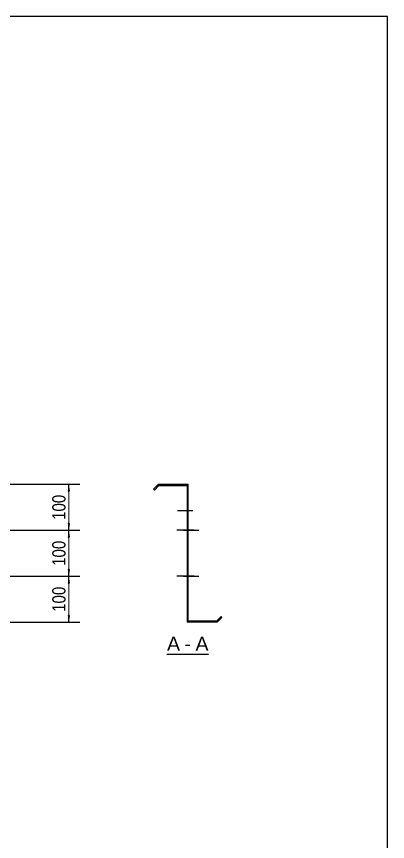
# Model space of a CAD drawing. Header units: millimetres. Extents: x -81 to 321, y -160 to 117.
# Drawn here: x 240.6 to 321.2, y -62.7 to 116.8 of the extents above; entities that cross this region are included whole.
import ezdxf

# ---------------------------------------------------------------- set-up
doc = ezdxf.new("R2010")
doc.units = ezdxf.units.MM
doc.styles.add('Arial', font='ARIAL.TTF', dxfattribs={"height": 0.2})
doc.styles.add('Arial Narrow', font='ARIALN.TTF', dxfattribs={"height": 0.2})

# ---------------------------------------------------------------- blocks, each defined once
blk = doc.blocks.new('Unknown-629085839-2049')
at = {"color": 5, "linetype": 'Continuous'}
for p, q in [((321.25, 116.75), (-78.75, 116.75)), ((321.25, -160.25), (321.25, 116.75))]:
    blk.add_line(p, q, dxfattribs=at)
blk = doc.blocks.new('Unknown-629085839-12 - 1240')
at = {"color": 7, "linetype": 'Continuous'}
blk.add_line((273.32, -21.95), (282.35, -21.95), dxfattribs=at)
at = {"color": 0, "linetype": 'Continuous'}
for points in [[(276.16, -21.2), (276.16, -18), (273.32, -18), (273.32, -21.2)], [(278.55, -21.2), (278.55, -18), (277.12, -18), (277.12, -21.2)], [(282.35, -21.2), (282.35, -18), (279.51, -18), (279.51, -21.2)]]:
    blk.add_wipeout(points, dxfattribs=at)
at = {"color": 96, "linetype": 'Continuous', "style": 'Arial'}
for s, p in [('A', (273.32, -21.2)), ('A', (279.51, -21.2)), ('-', (277.12, -21.2))]:
    blk.add_text(s, height=3.06, dxfattribs=at).set_placement(p)
blk = doc.blocks.new('Bolt-629085839-1248 - 1240')
at = {"linetype": 'Continuous'}
blk.add_hatch(color=3, dxfattribs=at).paths.add_polyline_path([(277.71, 5.7), (277.71, 4.3), (277.96, 4.3), (277.96, 5.7)])
at = {"color": 3, "linetype": 'Continuous'}
for p, q in [((277.96, 5.7), (277.71, 5.7)), ((278.91, 5), (275.61, 5)), ((277.96, 4.3), (277.71, 4.3))]:
    blk.add_line(p, q, dxfattribs=at)
blk = doc.blocks.new('Part-629085839-1242 - 1240')
at = {"color": 2, "linetype": 'Continuous'}
for p, q in [((271.46, 15), (270.4, 13.94)), ((271.56, 14.75), (270.58, 13.76)), ((271.46, 15), (277.96, 15)), ((271.56, 14.75), (277.71, 14.75)), ((277.71, 14.75), (277.71, -15)), ((277.96, -14.75), (277.96, 15)), ((270.4, 13.94), (270.58, 13.76)), ((284.11, -14.75), (285.09, -13.76)), ((284.21, -15), (285.27, -13.94)), ((285.27, -13.94), (285.09, -13.76)), ((284.21, -15), (277.71, -15)), ((284.11, -14.75), (277.96, -14.75))]:
    blk.add_line(p, q, dxfattribs=at)
blk = doc.blocks.new('Bolt-629085839-1243 - 1240')
at = {"linetype": 'Continuous'}
for points in [[(277.71, 5.7), (277.71, 4.3), (277.96, 4.3), (277.96, 5.7)], [(277.71, 5.7), (277.71, 4.3), (277.96, 4.3), (277.96, 5.7)], [(277.71, 5.7), (277.71, 4.3), (277.96, 4.3), (277.96, 5.7)], [(277.71, -4.3), (277.71, -5.7), (277.96, -5.7), (277.96, -4.3)], [(277.71, -4.3), (277.71, -5.7), (277.96, -5.7), (277.96, -4.3)], [(277.71, -4.3), (277.71, -5.7), (277.96, -5.7), (277.96, -4.3)]]:
    blk.add_hatch(color=3, dxfattribs=at).paths.add_polyline_path(points)
at = {"color": 3, "linetype": 'Continuous'}
for p, q in [((277.96, 5.7), (277.71, 5.7)), ((277.96, 5.7), (277.71, 5.7)), ((277.96, 5.7), (277.71, 5.7)), ((279.26, 5), (275.46, 5)), ((279.26, 5), (275.46, 5)), ((279.26, 5), (275.46, 5)), ((277.96, 4.3), (277.71, 4.3)), ((277.96, 4.3), (277.71, 4.3)), ((277.96, 4.3), (277.71, 4.3)), ((279.26, -5), (275.46, -5)), ((279.26, -5), (275.46, -5)), ((279.26, -5), (275.46, -5)), ((277.96, -4.3), (277.71, -4.3)), ((277.96, -4.3), (277.71, -4.3)), ((277.96, -4.3), (277.71, -4.3)), ((277.96, -5.7), (277.71, -5.7)), ((277.96, -5.7), (277.71, -5.7)), ((277.96, -5.7), (277.71, -5.7))]:
    blk.add_line(p, q, dxfattribs=at)
blk = doc.blocks.new('Bolt-629085839-1244 - 1240')
at = {"linetype": 'Continuous'}
for points in [[(277.71, 5.7), (277.71, 4.3), (277.96, 4.3), (277.96, 5.7)], [(277.71, 5.7), (277.71, 4.3), (277.96, 4.3), (277.96, 5.7)], [(277.71, 5.7), (277.71, 4.3), (277.96, 4.3), (277.96, 5.7)], [(277.71, -4.3), (277.71, -5.7), (277.96, -5.7), (277.96, -4.3)], [(277.71, -4.3), (277.71, -5.7), (277.96, -5.7), (277.96, -4.3)], [(277.71, -4.3), (277.71, -5.7), (277.96, -5.7), (277.96, -4.3)]]:
    blk.add_hatch(color=3, dxfattribs=at).paths.add_polyline_path(points)
at = {"color": 3, "linetype": 'Continuous'}
for p, q in [((277.96, 5.7), (277.71, 5.7)), ((277.96, 5.7), (277.71, 5.7)), ((277.96, 5.7), (277.71, 5.7)), ((279.26, 5), (275.46, 5)), ((279.26, 5), (275.46, 5)), ((279.26, 5), (275.46, 5)), ((277.96, 4.3), (277.71, 4.3)), ((277.96, 4.3), (277.71, 4.3)), ((277.96, 4.3), (277.71, 4.3)), ((279.26, -5), (275.46, -5)), ((279.26, -5), (275.46, -5)), ((279.26, -5), (275.46, -5)), ((277.96, -4.3), (277.71, -4.3)), ((277.96, -4.3), (277.71, -4.3)), ((277.96, -4.3), (277.71, -4.3)), ((277.96, -5.7), (277.71, -5.7)), ((277.96, -5.7), (277.71, -5.7)), ((277.96, -5.7), (277.71, -5.7))]:
    blk.add_line(p, q, dxfattribs=at)
blk = doc.blocks.new('Bolt-629085839-1245 - 1240')
at = {"linetype": 'Continuous'}
blk.add_hatch(color=3, dxfattribs=at).paths.add_polyline_path([(277.71, 9.91), (277.71, 8.51), (277.96, 8.51), (277.96, 9.91)])
at = {"color": 3, "linetype": 'Continuous'}
for p, q in [((278.91, 9.21), (275.61, 9.21)), ((277.96, 9.91), (277.71, 9.91)), ((277.96, 8.51), (277.71, 8.51))]:
    blk.add_line(p, q, dxfattribs=at)
blk = doc.blocks.new('Bolt-629085839-1246 - 1240')
at = {"linetype": 'Continuous'}
blk.add_hatch(color=3, dxfattribs=at).paths.add_polyline_path([(277.71, 9.91), (277.71, 8.51), (277.96, 8.51), (277.96, 9.91)])
at = {"color": 3, "linetype": 'Continuous'}
for p, q in [((278.91, 9.21), (275.61, 9.21)), ((277.96, 9.91), (277.71, 9.91)), ((277.96, 8.51), (277.71, 8.51))]:
    blk.add_line(p, q, dxfattribs=at)
blk = doc.blocks.new('Bolt-629085839-1247 - 1240')
at = {"linetype": 'Continuous'}
blk.add_hatch(color=3, dxfattribs=at).paths.add_polyline_path([(277.96, -5.7), (277.96, -4.3), (277.71, -4.3), (277.71, -5.7)])
at = {"color": 3, "linetype": 'Continuous'}
for p, q in [((277.96, -4.3), (277.71, -4.3)), ((278.76, -5), (277.71, -5)), ((277.96, -5.7), (277.71, -5.7))]:
    blk.add_line(p, q, dxfattribs=at)
blk = doc.blocks.new('Bolt-629085839-1249 - 1240')
at = {"linetype": 'Continuous'}
blk.add_hatch(color=3, dxfattribs=at).paths.add_polyline_path([(277.71, 5.7), (277.71, 4.3), (277.96, 4.3), (277.96, 5.7)])
at = {"color": 3, "linetype": 'Continuous'}
for p, q in [((277.96, 5.7), (277.71, 5.7)), ((278.91, 5), (275.61, 5)), ((277.96, 4.3), (277.71, 4.3))]:
    blk.add_line(p, q, dxfattribs=at)
blk = doc.blocks.new('Bolt-629085839-1250 - 1240')
at = {"linetype": 'Continuous'}
blk.add_hatch(color=3, dxfattribs=at).paths.add_polyline_path([(277.96, -5.7), (277.96, -4.3), (277.71, -4.3), (277.71, -5.7)])
at = {"color": 3, "linetype": 'Continuous'}
for p, q in [((277.96, -4.3), (277.71, -4.3)), ((278.76, -5), (277.71, -5)), ((277.96, -5.7), (277.71, -5.7))]:
    blk.add_line(p, q, dxfattribs=at)
blk = doc.blocks.new('Bolt-629085839-1251 - 1240')
at = {"linetype": 'Continuous'}
blk.add_hatch(color=3, dxfattribs=at).paths.add_polyline_path([(277.71, 5.7), (277.71, 4.3), (277.96, 4.3), (277.96, 5.7)])
blk.add_hatch(color=3, dxfattribs=at).paths.add_polyline_path([(277.71, 5.7), (277.71, 4.3), (277.96, 4.3), (277.96, 5.7)])
at = {"color": 3, "linetype": 'Continuous'}
for p, q in [((277.71, 5.7), (277.96, 5.7)), ((277.71, 5.7), (277.96, 5.7)), ((276.91, 5), (280.21, 5)), ((276.91, 5), (280.21, 5)), ((277.71, 4.3), (277.96, 4.3)), ((277.71, 4.3), (277.96, 4.3))]:
    blk.add_line(p, q, dxfattribs=at)
blk = doc.blocks.new('Bolt-629085839-1252 - 1240')
at = {"linetype": 'Continuous'}
blk.add_hatch(color=3, dxfattribs=at).paths.add_polyline_path([(277.71, -4.3), (277.71, -5.7), (277.96, -5.7), (277.96, -4.3)])
blk.add_hatch(color=3, dxfattribs=at).paths.add_polyline_path([(277.71, -4.3), (277.71, -5.7), (277.96, -5.7), (277.96, -4.3)])
at = {"color": 3, "linetype": 'Continuous'}
for p, q in [((276.91, -5), (280.21, -5)), ((276.91, -5), (280.21, -5)), ((277.71, -4.3), (277.96, -4.3)), ((277.71, -4.3), (277.96, -4.3)), ((277.71, -5.7), (277.96, -5.7)), ((277.71, -5.7), (277.96, -5.7))]:
    blk.add_line(p, q, dxfattribs=at)
blk = doc.blocks.new('Bolt-629085839-1253 - 1240')
at = {"linetype": 'Continuous'}
for points in [[(277.96, 4.3), (277.96, 5.7), (277.71, 5.7), (277.71, 4.3)], [(277.96, -5.7), (277.96, -4.3), (277.71, -4.3), (277.71, -5.7)]]:
    blk.add_hatch(color=3, dxfattribs=at).paths.add_polyline_path(points)
at = {"color": 3, "linetype": 'Continuous'}
for p, q in [((277.96, 5.7), (277.71, 5.7)), ((277.96, 5), (275.71, 5)), ((277.96, 4.3), (277.71, 4.3)), ((277.96, -5), (275.71, -5)), ((277.96, -4.3), (277.71, -4.3)), ((277.96, -5.7), (277.71, -5.7))]:
    blk.add_line(p, q, dxfattribs=at)
blk = doc.blocks.new('Bolt-629085839-1254 - 1240')
at = {"linetype": 'Continuous'}
blk.add_hatch(color=3, dxfattribs=at).paths.add_polyline_path([(277.96, -5.7), (277.96, -4.3), (277.71, -4.3), (277.71, -5.7)])
blk.add_hatch(color=3, dxfattribs=at).paths.add_polyline_path([(277.96, -5.7), (277.96, -4.3), (277.71, -4.3), (277.71, -5.7)])
at = {"color": 3, "linetype": 'Continuous'}
for p, q in [((276.93, -5), (279.68, -5)), ((276.93, -5), (279.68, -5)), ((277.71, -4.3), (277.96, -4.3)), ((277.71, -4.3), (277.96, -4.3)), ((277.71, -5.7), (277.96, -5.7)), ((277.71, -5.7), (277.96, -5.7))]:
    blk.add_line(p, q, dxfattribs=at)
blk = doc.blocks.new('Bolt-629085839-1255 - 1240')
at = {"linetype": 'Continuous'}
blk.add_hatch(color=3, dxfattribs=at).paths.add_polyline_path([(277.96, -5.7), (277.96, -4.3), (277.71, -4.3), (277.71, -5.7)])
blk.add_hatch(color=3, dxfattribs=at).paths.add_polyline_path([(277.96, -5.7), (277.96, -4.3), (277.71, -4.3), (277.71, -5.7)])
at = {"color": 3, "linetype": 'Continuous'}
for p, q in [((276.93, -5), (279.68, -5)), ((276.93, -5), (279.68, -5)), ((277.71, -4.3), (277.96, -4.3)), ((277.71, -4.3), (277.96, -4.3)), ((277.71, -5.7), (277.96, -5.7)), ((277.71, -5.7), (277.96, -5.7))]:
    blk.add_line(p, q, dxfattribs=at)
blk = doc.blocks.new('Bolt-629085839-1256 - 1240')
at = {"linetype": 'Continuous'}
blk.add_hatch(color=3, dxfattribs=at).paths.add_polyline_path([(277.96, -5.7), (277.96, -4.3), (277.71, -4.3), (277.71, -5.7)])
blk.add_hatch(color=3, dxfattribs=at).paths.add_polyline_path([(277.96, -5.7), (277.96, -4.3), (277.71, -4.3), (277.71, -5.7)])
at = {"color": 3, "linetype": 'Continuous'}
for p, q in [((276.93, -5), (279.68, -5)), ((276.93, -5), (279.68, -5)), ((277.71, -4.3), (277.96, -4.3)), ((277.71, -4.3), (277.96, -4.3)), ((277.71, -5.7), (277.96, -5.7)), ((277.71, -5.7), (277.96, -5.7))]:
    blk.add_line(p, q, dxfattribs=at)
blk = doc.blocks.new('Bolt-629085839-1257 - 1240')
at = {"linetype": 'Continuous'}
blk.add_hatch(color=3, dxfattribs=at).paths.add_polyline_path([(277.96, -5.7), (277.96, -4.3), (277.71, -4.3), (277.71, -5.7)])
blk.add_hatch(color=3, dxfattribs=at).paths.add_polyline_path([(277.96, -5.7), (277.96, -4.3), (277.71, -4.3), (277.71, -5.7)])
at = {"color": 3, "linetype": 'Continuous'}
for p, q in [((276.93, -5), (279.68, -5)), ((276.93, -5), (279.68, -5)), ((277.71, -4.3), (277.96, -4.3)), ((277.71, -4.3), (277.96, -4.3)), ((277.71, -5.7), (277.96, -5.7)), ((277.71, -5.7), (277.96, -5.7))]:
    blk.add_line(p, q, dxfattribs=at)
blk = doc.blocks.new('Bolt-629085839-1258 - 1240')
at = {"linetype": 'Continuous'}
for points in [[(277.96, 4.3), (277.96, 5.7), (277.71, 5.7), (277.71, 4.3)], [(277.96, -5.7), (277.96, -4.3), (277.71, -4.3), (277.71, -5.7)]]:
    blk.add_hatch(color=3, dxfattribs=at).paths.add_polyline_path(points)
at = {"color": 3, "linetype": 'Continuous'}
for p, q in [((277.96, 5.7), (277.71, 5.7)), ((278.06, 5), (275.91, 5)), ((277.96, 4.3), (277.71, 4.3)), ((278.06, -5), (275.91, -5)), ((277.96, -4.3), (277.71, -4.3)), ((277.96, -5.7), (277.71, -5.7))]:
    blk.add_line(p, q, dxfattribs=at)
blk = doc.blocks.new('StraightDimension-629085839-1400 - 1203')
at = {"linetype": 'Continuous'}
for points in [[(251.75, 13.5), (252, 15), (252.25, 13.5)], [(252.25, 6.5), (252, 5), (251.75, 6.5)]]:
    blk.add_hatch(color=7, dxfattribs=at).paths.add_polyline_path(points)
at = {"color": 7, "linetype": 'Continuous'}
for p, q in [((229.02, 15), (254.4, 15)), ((252, 5), (252, 15)), ((84.08, 5), (254.4, 5))]:
    blk.add_line(p, q, dxfattribs=at)
at = {"color": 0}
blk.add_wipeout([(251.85, 13.34), (247.65, 13.34), (247.65, 6.66), (251.85, 6.66)], dxfattribs=at)
at = {"color": 3, "style": 'Arial Narrow'}
blk.add_text('100', height=2.863, rotation=90.0002, dxfattribs=at).set_placement((251.25, 7.26))
blk = doc.blocks.new('StraightDimension-629085839-1401 - 1203')
at = {"linetype": 'Continuous'}
for points in [[(251.75, 3.5), (252, 5), (252.25, 3.5)], [(252.25, -3.5), (252, -5), (251.75, -3.5)]]:
    blk.add_hatch(color=7, dxfattribs=at).paths.add_polyline_path(points)
at = {"color": 7, "linetype": 'Continuous'}
for p, q in [((84.08, 5), (254.4, 5)), ((252, -5), (252, 5)), ((84.08, -5), (254.4, -5))]:
    blk.add_line(p, q, dxfattribs=at)
at = {"color": 0}
blk.add_wipeout([(251.85, 3.34), (247.65, 3.34), (247.65, -3.34), (251.85, -3.34)], dxfattribs=at)
at = {"color": 3, "style": 'Arial Narrow'}
blk.add_text('100', height=2.863, rotation=90.0002, dxfattribs=at).set_placement((251.25, -2.74))
blk = doc.blocks.new('StraightDimension-629085839-1402 - 1203')
at = {"linetype": 'Continuous'}
for points in [[(251.75, -6.5), (252, -5), (252.25, -6.5)], [(252.25, -13.5), (252, -15), (251.75, -13.5)]]:
    blk.add_hatch(color=7, dxfattribs=at).paths.add_polyline_path(points)
at = {"color": 7, "linetype": 'Continuous'}
for p, q in [((84.08, -5), (254.4, -5)), ((252, -15), (252, -5)), ((229.02, -15), (254.4, -15))]:
    blk.add_line(p, q, dxfattribs=at)
at = {"color": 0}
blk.add_wipeout([(251.85, -6.66), (247.65, -6.66), (247.65, -13.34), (251.85, -13.34)], dxfattribs=at)
at = {"color": 3, "style": 'Arial Narrow'}
blk.add_text('100', height=2.863, rotation=90.0002, dxfattribs=at).set_placement((251.25, -12.74))

msp = doc.modelspace()

# ---------------------------------------------------------------- block references
for name in ['Unknown-629085839-2049', 'Part-629085839-1242 - 1240', 'Bolt-629085839-1245 - 1240', 'Bolt-629085839-1246 - 1240', 'Bolt-629085839-1243 - 1240', 'Bolt-629085839-1244 - 1240', 'Bolt-629085839-1248 - 1240', 'Bolt-629085839-1249 - 1240', 'Bolt-629085839-1253 - 1240', 'Bolt-629085839-1258 - 1240', 'Bolt-629085839-1251 - 1240', 'Bolt-629085839-1252 - 1240', 'Bolt-629085839-1254 - 1240', 'Bolt-629085839-1255 - 1240', 'Bolt-629085839-1256 - 1240', 'Bolt-629085839-1257 - 1240', 'Bolt-629085839-1247 - 1240', 'Bolt-629085839-1250 - 1240']:
    msp.add_blockref(name, (0, 0))

# ---------------------------------------------------------------- next in the draw order: block references
for name in ['StraightDimension-629085839-1400 - 1203', 'Unknown-629085839-12 - 1240']:
    msp.add_blockref(name, (0, 0))

# ---------------------------------------------------------------- next in the draw order: block references
msp.add_blockref('StraightDimension-629085839-1401 - 1203', (0, 0))

# ---------------------------------------------------------------- next in the draw order: block references
msp.add_blockref('StraightDimension-629085839-1402 - 1203', (0, 0))

doc.saveas('drawing.dxf')
